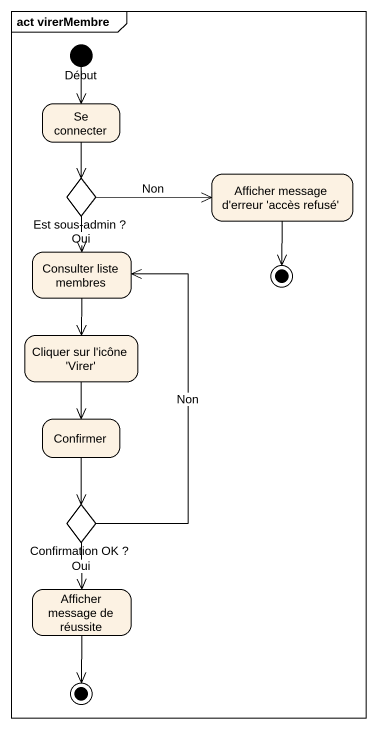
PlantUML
@startuml
mainframe act virerMembre
hide empty description
state Début <<start>>
state "Se connecter" as Se_connecter
state "Est sous-admin ?" as Est_sous_admin <<choice>>
state "Afficher message d'erreur 'accès refusé'" as Afficher_message_d_erreur
state "Consulter liste membres" as Consulter_liste_membres
state final1 <<end>>
state "Cliquer sur l'icône 'Virer'" as Cliquer_sur_l_icône_Virer
state Confirmer
state "Confirmation OK ?" as Confirmation_OK <<choice>>
state "Afficher message de réussite" as Afficher_message_de_réussite
state final2 <<end>>
Début --> Se_connecter
Se_connecter --> Est_sous_admin
Est_sous_admin -right-> Afficher_message_d_erreur : Non
Est_sous_admin --> Consulter_liste_membres : Oui
Afficher_message_d_erreur --> final1
Consulter_liste_membres --> Cliquer_sur_l_icône_Virer
Cliquer_sur_l_icône_Virer --> Confirmer
Confirmer --> Confirmation_OK
Confirmation_OK -up-> Consulter_liste_membres : Non
Confirmation_OK --> Afficher_message_de_réussite : Oui
Afficher_message_de_réussite --> final2
@enduml
